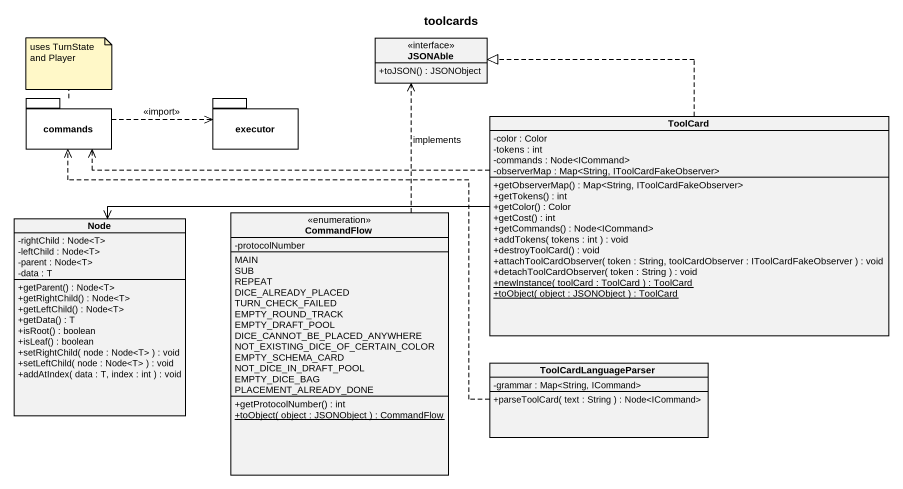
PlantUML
@startuml
title toolcards
hide circle
hide empty members
skinparam classAttributeIconSize 0
interface JSONAble {
  +toJSON() : JSONObject
}
package commands {
}
package executor {
}
class ToolCard {
  -color : Color
  -tokens : int
  -commands : Node<ICommand>
  -observerMap : Map<String, IToolCardFakeObserver>
  +getObserverMap() : Map<String, IToolCardFakeObserver>
  +getTokens() : int
  +getColor() : Color
  +getCost() : int
  +getCommands() : Node<ICommand>
  +addTokens( tokens : int ) : void
  +destroyToolCard() : void
  +attachToolCardObserver( token : String, toolCardObserver : IToolCardFakeObserver ) : void
  +detachToolCardObserver( token : String ) : void
  {static} +newInstance( toolCard : ToolCard ) : ToolCard
  {static} +toObject( object : JSONObject ) : ToolCard
}
class "Node" as Node_ {
  -rightChild : Node<T>
  -leftChild : Node<T>
  -parent : Node<T>
  -data : T
  +getParent() : Node<T>
  +getRightChild() : Node<T>
  +getLeftChild() : Node<T>
  +getData() : T
  +isRoot() : boolean
  +isLeaf() : boolean
  +setRightChild( node : Node<T> ) : void
  +setLeftChild( node : Node<T> ) : void
  +addAtIndex( data : T, index : int ) : void
}
enum CommandFlow {
  -protocolNumber
  MAIN
  SUB
  REPEAT
  DICE_ALREADY_PLACED
  TURN_CHECK_FAILED
  EMPTY_ROUND_TRACK
  EMPTY_DRAFT_POOL
  DICE_CANNOT_BE_PLACED_ANYWHERE
  NOT_EXISTING_DICE_OF_CERTAIN_COLOR
  EMPTY_SCHEMA_CARD
  NOT_DICE_IN_DRAFT_POOL
  EMPTY_DICE_BAG
  PLACEMENT_ALREADY_DONE
  +getProtocolNumber() : int
  {static} +toObject( object : JSONObject ) : CommandFlow
}
class ToolCardLanguageParser {
  -grammar : Map<String, ICommand>
  +parseToolCard( text : String ) : Node<ICommand>
}
commands .right.> executor : <<import>>
ToolCard .up.|> JSONAble
ToolCard .left.> commands
ToolCard -left-> Node_
CommandFlow .up.> JSONAble : implements
ToolCardLanguageParser .left.> commands
note top of commands : uses TurnState and Player
@enduml
